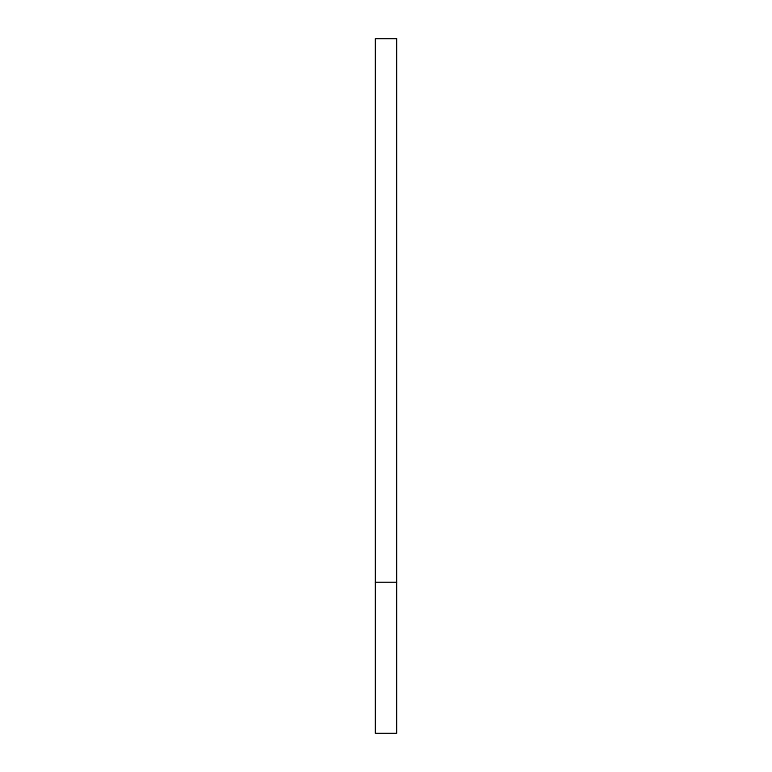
<?xml version="1.0" encoding="UTF-8"?>
<svg xmlns="http://www.w3.org/2000/svg" width="772" height="772" viewBox="0 0 772 772"><rect width="100%" height="100%" fill="white"/><g stroke="black" fill="none" stroke-linecap="round" stroke-linejoin="round"><path stroke-width="1.16" d="M375.424 582.358L396.576 582.358M396.576 38.6L375.424 38.6L375.424 733.4L396.576 733.4L396.576 38.6"/></g></svg>
